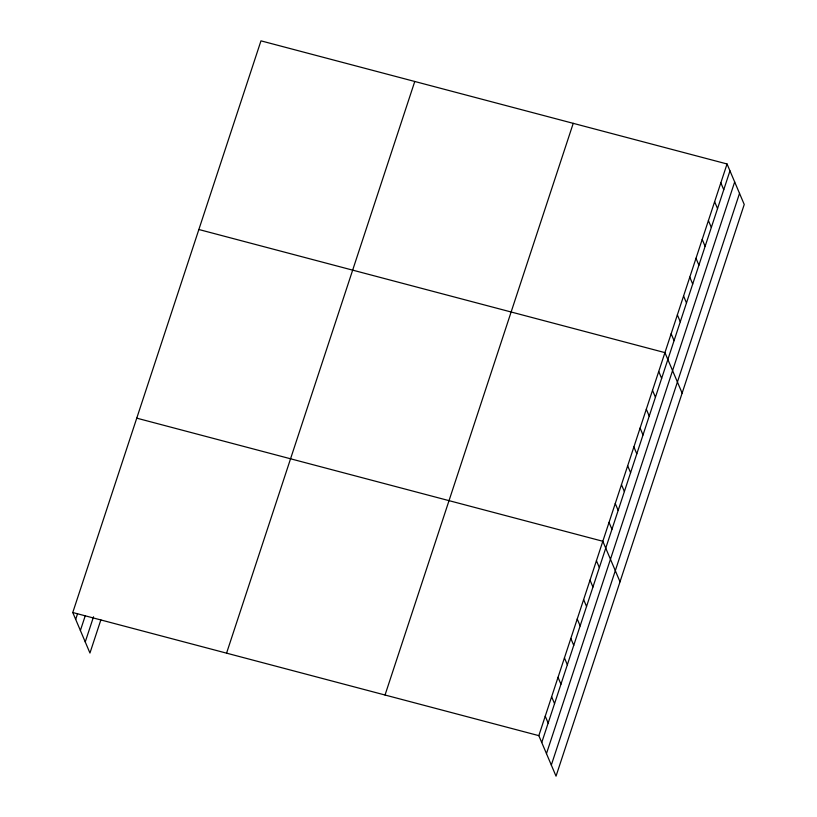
<?xml version="1.0" encoding="UTF-8"?>
<svg xmlns="http://www.w3.org/2000/svg" width="817" height="817" viewBox="0 0 817 817"><rect width="100%" height="100%" fill="white"/><g stroke="black" fill="none" stroke-linecap="round" stroke-linejoin="round"><path stroke-width="1.23" d="M100.869 619.878L89.952 653.028L72.764 612.525L260.97 40.85L727.048 163.972L744.236 204.475L556.03 776.15L538.832 735.647L727.048 163.972M75.685 619.409L77.564 613.69M80.393 630.499L85.285 615.64M85.244 641.937L93.526 616.784M226.564 653.161L414.77 81.475M385.032 695.022L573.238 123.336M541.753 742.52L729.969 170.845M546.471 753.621L734.677 181.946M551.322 765.049L739.528 193.374M198.858 229.506L664.936 352.627L682.134 393.13M136.756 418.161L602.823 541.273L620.021 581.775M72.764 612.525L538.832 735.647M720.839 182.834L723.75 189.707M714.62 201.697L717.54 208.58M708.41 220.57L711.331 227.443M702.201 239.432L705.122 246.305M695.992 258.295L698.913 265.168M689.783 277.157L692.704 284.04M683.574 296.03L686.484 302.903M677.354 314.892L680.275 321.765M671.145 333.755L674.066 340.638M658.727 371.49L661.647 378.363M652.517 390.352L655.438 397.225M646.308 409.215L649.219 416.098M640.089 428.088L643.01 434.961M633.88 446.95L636.8 453.823M627.67 465.813L630.591 472.696M621.461 484.685L624.382 491.558M615.252 503.548L618.173 510.421M609.043 522.41L611.953 529.283M596.43 560.717L599.351 567.59M590.027 580.152L592.948 587.025M583.634 599.586L586.555 606.469M577.231 619.02L580.152 625.904M570.828 638.465L573.748 645.338M564.435 657.899L567.355 664.772M558.031 677.334L560.952 684.217M551.638 696.768L554.559 703.651M545.235 716.213L548.156 723.086"/></g></svg>
